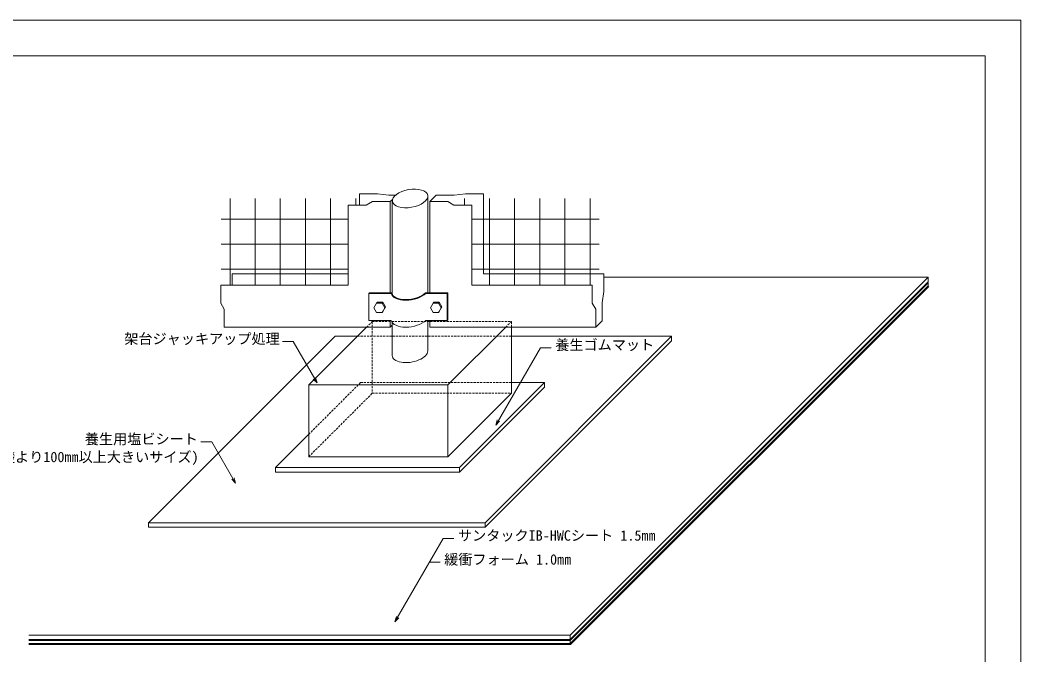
# Model space of a CAD drawing. Units: millimetres, scale not verified. Extents: x -840 to 840, y -594 to 594.
# Drawn here: x -275 to 840, y -114 to 594 of the extents above; entities that cross this region are included whole.
import ezdxf
from ezdxf.enums import TextEntityAlignment as Align

# ---------------------------------------------------------------- set-up
doc = ezdxf.new("R2010")
doc.units = ezdxf.units.MM
doc.header["$LTSCALE"] = 2
doc.linetypes.add('DASHED1', pattern=[1.8, 1.2, -0.6])
for name, color, linetype, lineweight in [('0-0_輪郭線', 2, 'Continuous', 9), ('0-1_図面枠', 7, 'Continuous', 9), ('0-2_文字', 5, 'Continuous', 9), ('0-6_鋼材(受け鋼鈑)', 134, 'Continuous', 9), ('0-7_躯体', 7, 'Continuous', 9), ('0-8_実線', 7, 'Continuous', 9), ('0-9_増張りシート', 7, 'Continuous', 9), ('0-A_IBｼｰﾄ', 7, 'Continuous', 9), ('0-B_緩衝フォーム', 7, 'Continuous', 9), ('0-C_寸法線', 7, 'Continuous', 9)]:
    doc.layers.add(name, color=color, linetype=linetype, lineweight=lineweight)
doc.styles.add('ＭＳ ゴシック', font='')
doc.styles.get('ＭＳ ゴシック').set_extended_font_data('MS Gothic')

msp = doc.modelspace()

# ---------------------------------------------------------------- linework, layer by layer
at = {"layer": '0-0_輪郭線'}
msp.add_lwpolyline([(800, 554), (-800, 554), (-800, -554), (800, -554)], close=True, dxfattribs=at)
at = {"layer": '0-1_図面枠'}
msp.add_lwpolyline([(840, -594), (840, 594), (-840, 594), (-840, -594)], close=True, dxfattribs=at)
at = {"layer": '0-6_鋼材(受け鋼鈑)', "color": 7}
for p, q in [((-41.195, 395.068), (-41.195, 298.461)), ((-13.195, 395.068), (-13.195, 298.461)), ((14.805, 395.068), (14.805, 298.461)), ((42.805, 395.068), (42.805, 298.461)), ((70.805, 395.068), (70.805, 298.461)), ((98.805, 395.068), (98.805, 387.533)), ((219.876, 395.068), (219.876, 387.533)), ((247.876, 395.068), (247.876, 298.461)), ((275.876, 395.068), (275.876, 298.461)), ((303.876, 395.068), (303.876, 298.461)), ((331.876, 395.068), (331.876, 298.461)), ((359.876, 395.068), (359.876, 298.461)), ((90.412, 372.068), (-51.195, 372.068)), ((228.268, 372.068), (369.876, 372.068)), ((90.412, 344.068), (-51.195, 344.068)), ((228.268, 344.068), (369.876, 344.068)), ((90.412, 316.068), (-51.195, 316.068)), ((228.268, 316.068), (369.876, 316.068))]:
    msp.add_line(p, q, dxfattribs=at)
at = {"layer": '0-6_鋼材(受け鋼鈑)'}
for p, q in [((123.14, 400.26), (103.14, 400.26)), ((103.14, 400.26), (103.14, 387.533)), ((117.34, 391.533), (110.412, 387.533)), ((137.34, 391.533), (117.34, 391.533)), ((135.725, 398.604), (123.14, 400.26)), ((142.982, 398.604), (135.725, 398.604)), ((137.34, 391.533), (139.777, 393.969)), ((137.34, 391.533), (137.34, 289.689)), ((139.568, 392.471), (139.568, 288.334)), ((179.113, 397.66), (179.113, 289.689)), ((181.34, 391.533), (188.411, 398.604)), ((181.34, 391.533), (201.34, 391.533)), ((181.34, 391.533), (181.34, 289.689)), ((188.411, 398.604), (208.411, 398.604)), ((201.34, 391.533), (208.268, 387.533)), ((208.411, 398.604), (220.996, 400.26)), ((220.996, 400.26), (240.996, 400.26)), ((240.996, 400.26), (240.996, 311.189)), ((110.412, 387.533), (90.412, 387.533)), ((90.412, 387.533), (90.412, 298.461)), ((208.268, 387.533), (228.268, 387.533)), ((228.268, 387.533), (228.268, 298.461)), ((90.412, 311.189), (-38.932, 311.189)), ((-38.932, 298.461), (-38.932, 311.189)), ((240.996, 311.189), (375.068, 311.189)), ((375.068, 291.189), (375.068, 311.189)), ((-51.66, 278.461), (-51.66, 298.461)), ((90.412, 298.461), (-51.66, 298.461)), ((228.268, 298.461), (362.34, 298.461)), ((362.34, 278.461), (362.34, 298.461)), ((373.411, 278.604), (375.068, 291.189)), ((122.135, 278.499), (122.984, 279.348)), ((128.135, 278.499), (128.983, 279.348)), ((184.993, 278.499), (185.841, 279.348)), ((190.992, 278.499), (191.841, 279.348)), ((-47.66, 271.533), (-51.66, 278.461)), ((-47.66, 251.533), (-47.66, 271.533)), ((128.135, 268.108), (128.983, 268.956)), ((131.134, 273.303), (131.983, 274.152)), ((190.992, 268.108), (191.841, 268.956)), ((193.992, 273.303), (194.841, 274.152)), ((366.34, 271.533), (362.34, 278.461)), ((366.34, 251.533), (366.34, 271.533)), ((373.411, 258.604), (373.411, 278.604)), ((137.34, 259.152), (137.34, 251.533)), ((139.568, 256.863), (139.568, 219.876)), ((179.113, 259.152), (179.113, 225.065)), ((181.34, 259.152), (181.34, 251.533)), ((366.34, 251.533), (373.411, 258.604)), ((137.34, 251.533), (-47.66, 251.533)), ((137.34, 251.533), (139.568, 253.76)), ((181.34, 251.533), (366.34, 251.533))]:
    msp.add_line(p, q, dxfattribs=at)
at = {"layer": '0-6_鋼材(受け鋼鈑)', "color": 3}
for p, q in [((113.483, 289.152), (114.021, 289.689)), ((139.147, 289.689), (114.021, 289.689)), ((176.399, 289.689), (201.339, 289.689)), ((200.801, 289.152), (201.339, 289.689)), ((201.339, 289.689), (201.339, 259.689)), ((138.483, 259.152), (113.483, 259.152))]:
    msp.add_line(p, q, dxfattribs=at)
for points in [[(138.483, 289.152), (113.483, 289.152), (113.483, 259.152)], [(176.881, 289.152), (200.801, 289.152), (200.801, 259.152)], [(176.881, 259.152), (200.801, 259.152), (201.339, 259.689)]]:
    msp.add_lwpolyline(points, dxfattribs=at)
at = {"layer": '0-6_鋼材(受け鋼鈑)'}
for points in [[(128.983, 268.956), (131.983, 274.152), (128.983, 279.348), (122.984, 279.348)], [(191.841, 268.956), (194.841, 274.152), (191.841, 279.348), (185.841, 279.348)]]:
    msp.add_lwpolyline(points, dxfattribs=at)
for points in [[(119.135, 273.303), (122.135, 268.108), (128.135, 268.108), (131.134, 273.303), (128.135, 278.499), (122.135, 278.499)], [(181.993, 273.303), (184.993, 268.108), (190.992, 268.108), (193.992, 273.303), (190.992, 278.499), (184.993, 278.499)]]:
    msp.add_lwpolyline(points, close=True, dxfattribs=at)
msp.add_ellipse((159.34, 395.068), major_axis=(-19.696, -3.473), ratio=0.5, dxfattribs=at)
at = {"layer": '0-6_鋼材(受け鋼鈑)', "color": 3}
for centre, major_axis, ratio, start_param, end_param in [((159.34, 293.225), (-20.937, -3.692), 0.529633, 0.03458026, 2.46425019), ((159.34, 293.225), (-20.189, -3.56), 0.512195, 6.28084074, 8.76402289), ((159.34, 263.225), (-20.937, -3.692), 0.529633, 0.03458026, 2.46425019)]:
    msp.add_ellipse(centre, major_axis=major_axis, ratio=ratio, start_param=start_param, end_param=end_param, dxfattribs=at)
at = {"layer": '0-6_鋼材(受け鋼鈑)'}
msp.add_ellipse((159.34, 222.473), major_axis=(-19.696, -3.473), ratio=0.5, start_param=6.19499521, end_param=9.33709878, dxfattribs=at)
at = {"layer": '0-7_躯体'}
for p, q in [((737.203, 297.088), (338.102, -102.013)), ((46.485, 187.118), (110.899, 251.533)), ((272.196, 251.533), (272.196, 177.829)), ((46.485, 187.118), (46.485, 107.118)), ((201.485, 187.118), (201.485, 107.118)), ((-265.515, -102.013), (338.102, -102.013))]:
    msp.add_line(p, q, dxfattribs=at)
at = {"layer": '0-7_躯体', "color": 4, "linetype": 'DASHED1'}
for p, q in [((110.899, 251.533), (117.196, 257.829)), ((117.196, 257.829), (117.196, 177.829)), ((117.196, 257.829), (272.196, 257.829)), ((265.899, 251.533), (272.196, 257.829)), ((272.196, 257.829), (272.196, 251.533)), ((272.196, 241.418), (100.785, 241.418)), ((46.485, 107.118), (117.196, 177.829)), ((117.196, 177.829), (272.196, 177.829))]:
    msp.add_line(p, q, dxfattribs=at)
at = {"layer": '0-7_躯体'}
for points in [[(46.485, 187.118), (201.485, 187.118), (265.899, 251.533)], [(46.485, 107.118), (201.485, 107.118), (272.196, 177.829)]]:
    msp.add_lwpolyline(points, dxfattribs=at)
at = {"layer": '0-8_実線', "color": 4, "linetype": 'DASHED1'}
for p in [(46.485, 132.118), (272.196, 189.85)]:
    msp.add_line(p, (104.216, 189.85), dxfattribs=at)
at = {"layer": '0-8_実線'}
for p, q in [((214.464, 95.097), (309.216, 189.85)), ((309.216, 189.85), (272.196, 189.85)), ((309.216, 189.85), (309.216, 184.85)), ((214.464, 90.097), (309.216, 184.85)), ((9.464, 95.097), (46.485, 132.118)), ((214.464, 95.097), (9.464, 95.097)), ((9.464, 95.097), (9.464, 90.097)), ((214.464, 90.097), (9.464, 90.097)), ((214.464, 95.097), (214.464, 90.097))]:
    msp.add_line(p, q, dxfattribs=at)
at = {"layer": '0-9_増張りシート'}
for p, q in [((-132.104, 33.529), (75.785, 241.418)), ((100.785, 241.418), (75.785, 241.418)), ((242.896, 33.529), (450.785, 241.418)), ((242.896, 28.529), (450.785, 236.418)), ((450.785, 241.418), (272.196, 241.418)), ((450.785, 241.418), (450.785, 236.418)), ((242.896, 33.529), (-132.104, 33.529)), ((-132.104, 33.529), (-132.104, 28.529)), ((242.896, 33.529), (242.896, 28.529)), ((242.896, 28.529), (-132.104, 28.529))]:
    msp.add_line(p, q, dxfattribs=at)
at = {"layer": '0-A_IBｼｰﾄ'}
msp.add_line((-265.515, -96.679), (337.687, -96.679), dxfattribs=at)
for points in [[(375.068, 307.129), (736.496, 307.129), (337.687, -91.679)], [(736.496, 307.129), (736.496, 302.129), (337.687, -96.679)], [(-265.515, -91.679), (337.687, -91.679), (337.687, -96.679)]]:
    msp.add_lwpolyline(points, dxfattribs=at)
at = {"layer": '0-B_緩衝フォーム'}
for p, q in [((736.496, 301.129), (337.687, -97.679)), ((736.496, 301.129), (736.496, 297.795)), ((736.496, 297.795), (337.687, -101.013)), ((-265.515, -97.679), (337.687, -97.679)), ((337.687, -97.679), (337.687, -101.013)), ((-265.515, -101.013), (337.687, -101.013))]:
    msp.add_line(p, q, dxfattribs=at)
at = {"layer": '0-C_寸法線'}
for p, q in [((29.18, 235.448), (17.18, 235.448)), ((55.696, 189.52), (29.18, 235.448)), ((254.84, 142.473), (304.606, 228.672)), ((304.606, 228.672), (316.606, 228.672)), ((-61.633, 123.694), (-73.633, 123.694)), ((-35.116, 77.765), (-61.633, 123.694)), ((180.795, -10.527), (192.795, -10.527))]:
    msp.add_line(p, q, dxfattribs=at)
for points in [[(51.454, 193.762), (55.696, 189.52), (54.144, 195.315)], [(259.083, 146.716), (254.84, 142.473), (256.393, 148.269)], [(-39.359, 82.008), (-35.116, 77.765), (-36.669, 83.561)], [(142.504, -76.85), (196.192, 16.142), (208.192, 16.142)], [(146.746, -72.608), (142.504, -76.85), (144.057, -71.055)]]:
    msp.add_lwpolyline(points, dxfattribs=at)

# ---------------------------------------------------------------- texts
at = {"layer": '0-2_文字', "color": 7, "style": 'ＭＳ ゴシック'}
for s, p in [('架台ジャッキアップ処理', (-159.025, 229.389)), ('養生ゴムマット', (321.147, 222.613)), ('養生用塩ビシート', (-203.02, 117.635)), ('(基礎より100㎜以上大きいサイズ)', (-320.064, 97.635)), ('サンタックIB-HWCシート 1.5㎜', (212.733, 10.083)), ('緩衝フォーム 1.0㎜', (197.336, -16.586))]:
    msp.add_text(s, height=11.54, dxfattribs=at).set_placement(p, align=Align.BOTTOM_LEFT)

doc.saveas('drawing.dxf')
